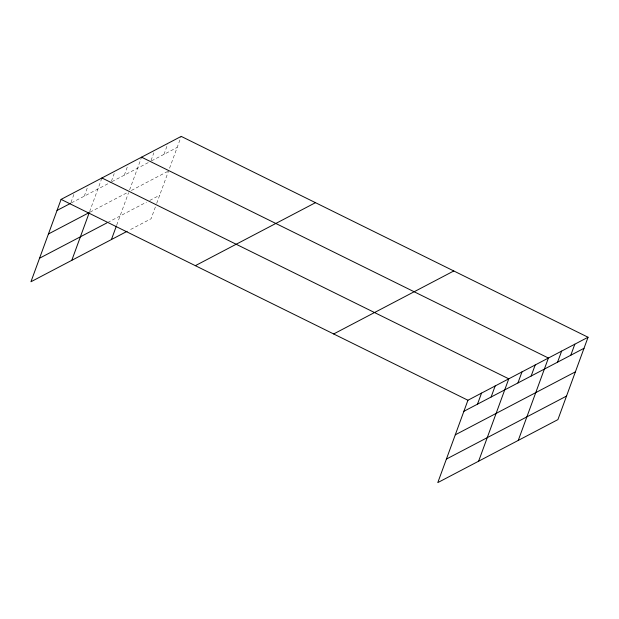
<?xml version="1.0" encoding="UTF-8"?>
<svg xmlns="http://www.w3.org/2000/svg" width="619" height="619" viewBox="0 0 619 619"><rect width="100%" height="100%" fill="white"/><g stroke="black" fill="none" stroke-linecap="round" stroke-linejoin="round"><path stroke-width="0.46" stroke-dasharray="3.1 2.32" d="M70.968 202.452L74.706 192.246M84.269 196.161L88.006 185.955M89.608 211.652L101.934 177.97M111.412 181.243L114.213 173.591M124.311 175.162L128.048 164.956M116.728 225.061L128.582 192.664M129.58 189.956L141.264 158.031M151.051 160.453L153.852 152.8M163.95 154.379L167.687 144.173M155.377 206.986L151.067 218.755L128.775 230.446M156.7 203.365L168.554 170.976M169.544 168.26L181.212 136.389M71.51 202.854L111.103 182.094M111.923 181.661L149.914 161.737M151.562 160.87L177.166 147.446M90.103 212.124L128.087 192.2M131.39 190.466L167.726 171.409M107.652 222.507L146.471 202.15M149.775 200.417L159.679 195.225"/><path stroke-width="0.93" d="M588.05 337.247L467.933 400.245L437.788 482.611L557.912 419.612L588.05 337.247L181.212 136.389L61.088 199.388L30.95 281.753L127.119 231.313M71.789 260.328L89.275 212.557L48.437 233.974M111.428 239.545L116.395 225.966M477.497 404.161L481.543 393.104M491.115 397.019L495.154 385.97M478.626 461.194L508.772 378.828L101.934 177.97M517.941 382.952L521.987 371.895M531.148 376.027L535.195 364.97M518.265 440.403L548.411 358.037L141.573 157.18M557.58 362.161L561.626 351.112M570.788 355.236L574.834 344.179M57.049 210.445L70.659 203.303M39.562 258.216L106.832 222.941M195.349 265.667L315.466 202.676M333.672 333.958L453.797 270.967M463.886 411.302L584.003 348.304M455.274 434.832L575.391 371.841M446.4 459.081L566.517 396.083M61.088 199.388L467.933 400.245"/></g></svg>
